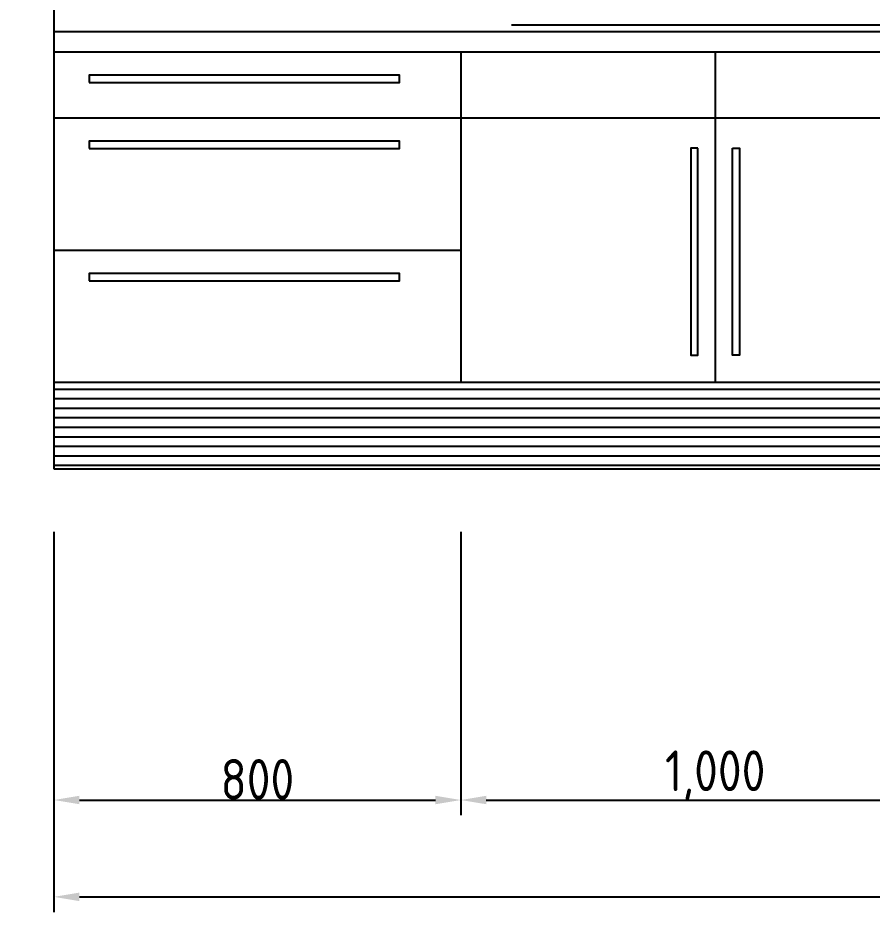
# Model space of a CAD drawing. Extents: x 0 to 79700, y -68 to 28499.
# Drawn here: x 71537 to 73216, y 3497 to 5256 of the extents above; entities that cross this region are included whole.
import ezdxf

# ---------------------------------------------------------------- set-up
doc = ezdxf.new("R2010")
doc.units = 0
doc.header["$LTSCALE"] = 50
doc.header["$MEASUREMENT"] = 0
doc.header["$PDMODE"] = 3
doc.layers.get('0').update_dxf_attribs({"linetype": 'CONTINUOUS'})
doc.layers.get('DEFPOINTS').update_dxf_attribs({"linetype": 'CONTINUOUS'})
for name, color, linetype in [('A5', 21, 'CONTINUOUS'), ('BASE', 2, 'CONTINUOUS'), ('V', 4, 'CONTINUOUS')]:
    doc.layers.add(name, color=color, linetype=linetype)
doc.styles.get("Standard").update_dxf_attribs({"font": 'architxt.shx'})
doc.dimstyles.new('STANDARD$0', dxfattribs={"dimscale": 0, "dimtxt": 80, "dimasz": 50, "dimexe": 30, "dimexo": 150, "dimtad": 3, "dimdec": 0, "dimdsep": 46, "dimlunit": 6, "dimtxsty": 'Standard', "dimcen": 80, "dimclrd": 254, "dimclre": 254, "dimadec": 0, "dimazin": 0, "dimtfac": 1, "dimtdec": 0, "dimtmove": 2, "dimatfit": 3, "dimfxl": 1, "dimtolj": 1, "dimtzin": 0, "dimarcsym": 0})

# ---------------------------------------------------------------- blocks, each defined once
blk = doc.blocks.new('*D459')
at = {"color": 254, "lineweight": -2, "transparency": 16777216}
for p, q in [((71457.8, 5229.4), (70530, 5229.4)), ((70560, 4419.4), (70560, 5179.4)), ((71457.8, 4369.4), (70530, 4369.4))]:
    blk.add_line(p, q, dxfattribs=at)
at = {"color": 254, "transparency": 16777216}
for points in [[(70551.7, 5179.4), (70568.3, 5179.4), (70560, 5229.4)], [(70551.7, 4419.4), (70568.3, 4419.4), (70560, 4369.4)]]:
    blk.add_solid(points, dxfattribs=at)
at = {"layer": 'DEFPOINTS', "color": 0, "transparency": 16777216}
for p in [(70560, 5229.4), (71607.8, 5229.4), (71607.8, 4369.4)]:
    blk.add_point(p, dxfattribs=at)
at = {"color": 0, "transparency": 16777216, "insert": (70519.4, 4799.4), "char_height": 80, "attachment_point": 5, "rotation": 90}
blk.add_mtext('\\A1;860', dxfattribs=at)
blk = doc.blocks.new('*D460')
at = {"color": 254, "lineweight": -2, "transparency": 16777216}
for p, q in [((71457.8, 5713.4), (70530, 5713.4)), ((70560, 5279.4), (70560, 5663.4)), ((71457.8, 5229.4), (70530, 5229.4))]:
    blk.add_line(p, q, dxfattribs=at)
at = {"color": 254, "transparency": 16777216}
for points in [[(70551.7, 5663.4), (70568.3, 5663.4), (70560, 5713.4)], [(70551.7, 5279.4), (70568.3, 5279.4), (70560, 5229.4)]]:
    blk.add_solid(points, dxfattribs=at)
at = {"layer": 'DEFPOINTS', "color": 0, "transparency": 16777216}
for p in [(70560, 5713.4), (71607.8, 5713.4), (71607.8, 5229.4)]:
    blk.add_point(p, dxfattribs=at)
at = {"color": 0, "transparency": 16777216, "insert": (70519.4, 5471.4), "char_height": 80, "attachment_point": 5, "rotation": 90}
blk.add_mtext('\\A1;484', dxfattribs=at)
blk = doc.blocks.new('*D468')
at = {"color": 254, "lineweight": -2, "transparency": 16777216}
for p, q in [((71607.8, 4245), (71607.8, 3687.9)), ((72407.8, 4245), (72407.8, 3687.9)), ((71657.8, 3717.9), (72357.8, 3717.9))]:
    blk.add_line(p, q, dxfattribs=at)
at = {"color": 254, "transparency": 16777216}
for points in [[(71657.8, 3726.2), (71657.8, 3709.6), (71607.8, 3717.9)], [(72357.8, 3726.2), (72357.8, 3709.6), (72407.8, 3717.9)]]:
    blk.add_solid(points, dxfattribs=at)
at = {"layer": 'DEFPOINTS', "color": 0, "transparency": 16777216}
for p in [(71607.8, 4395), (72407.8, 4395), (72407.8, 3717.9)]:
    blk.add_point(p, dxfattribs=at)
at = {"color": 0, "transparency": 16777216, "insert": (72007.8, 3758.5), "char_height": 80, "attachment_point": 5}
blk.add_mtext('\\A1;800', dxfattribs=at)
blk = doc.blocks.new('*D469')
at = {"color": 254, "lineweight": -2, "transparency": 16777216}
for p, q in [((72407.8, 4245), (72407.8, 3687.9)), ((73407.8, 4245), (73407.8, 3687.9)), ((72457.8, 3717.9), (73357.8, 3717.9))]:
    blk.add_line(p, q, dxfattribs=at)
at = {"color": 254, "transparency": 16777216}
for points in [[(72457.8, 3726.2), (72457.8, 3709.6), (72407.8, 3717.9)], [(73357.8, 3726.2), (73357.8, 3709.6), (73407.8, 3717.9)]]:
    blk.add_solid(points, dxfattribs=at)
at = {"layer": 'DEFPOINTS', "color": 0, "transparency": 16777216}
for p in [(72407.8, 4395), (73407.8, 4395), (73407.8, 3717.9)]:
    blk.add_point(p, dxfattribs=at)
at = {"color": 0, "transparency": 16777216, "insert": (72907.8, 3766.1), "char_height": 80, "attachment_point": 5}
blk.add_mtext('\\A1;1,000', dxfattribs=at)
blk = doc.blocks.new('*D476')
at = {"color": 254, "lineweight": -2, "transparency": 16777216}
for p, q in [((71607.8, 4075), (71607.8, 3497.5)), ((75992.8, 4075), (75992.8, 3497.5)), ((71657.8, 3527.5), (75942.8, 3527.5))]:
    blk.add_line(p, q, dxfattribs=at)
at = {"color": 254, "transparency": 16777216}
for points in [[(71657.8, 3535.8), (71657.8, 3519.1), (71607.8, 3527.5)], [(75942.8, 3535.8), (75942.8, 3519.1), (75992.8, 3527.5)]]:
    blk.add_solid(points, dxfattribs=at)
at = {"layer": 'DEFPOINTS', "color": 0, "transparency": 16777216}
for p in [(71607.8, 4225), (75992.8, 4225), (75992.8, 3527.5)]:
    blk.add_point(p, dxfattribs=at)
at = {"color": 0, "transparency": 16777216, "insert": (73800.3, 3575.7), "char_height": 80, "attachment_point": 5}
blk.add_mtext('\\A1;4,385', dxfattribs=at)

msp = doc.modelspace()

# ---------------------------------------------------------------- hatches: boundary and pattern name
at = {"layer": 'A5', "ltscale": 10}
h = msp.add_hatch(dxfattribs=at)
h.set_pattern_fill('ANSI31', color=256, scale=150, angle=315, style=0)
h.set_pattern_definition([(0, (105343.955, -7623.888), (5e-15, 18.75), [])])
h.paths.add_polyline_path([(71607.79279, 4539.41817), (71607.79279, 4369.41817), (74807.79279, 4369.41817), (74807.79279, 4539.41817)])

# ---------------------------------------------------------------- linework, layer by layer
at = {"ltscale": 10}
for p, q in [((71607.79279, 5229.41817), (74807.79279, 5229.41817)), ((71607.79279, 5189.41817), (74807.79279, 5189.41817)), ((72407.79279, 5189.41817), (72407.79279, 4539.41817)), ((72407.79279, 5189.41817), (72407.79279, 4539.41817)), ((72407.79279, 5189.41817), (72407.79279, 4539.41817)), ((72907.79279, 5189.41817), (72907.79279, 4539.41817)), ((71607.79279, 5059.41817), (73407.79279, 5059.41817)), ((71607.79279, 4799.41817), (72407.79279, 4799.41817)), ((71607.79279, 4539.41817), (74807.79279, 4539.41817))]:
    msp.add_line(p, q, dxfattribs=at)
at = {"layer": 'BASE'}
for points in [[(71676.9962, 5128.93722), (72287.10407, 5128.93722), (72287.10407, 5143.51875), (71676.9962, 5143.51875)], [(71676.9962, 4998.93722), (72287.10407, 4998.93722), (72287.10407, 5013.51875), (71676.9962, 5013.51875)], [(71676.9962, 4738.93722), (72287.10407, 4738.93722), (72287.10407, 4753.51875), (71676.9962, 4753.51875)]]:
    msp.add_lwpolyline(points, close=True, dxfattribs=at)
at = {"layer": 'BASE', "ltscale": 10}
for points in [[(72873.55467, 4999.52591), (72860.16209, 4999.52591), (72860.16209, 4592.67629), (72873.55467, 4592.67629)], [(72942.03091, 4999.52591), (72955.42348, 4999.52591), (72955.42348, 4592.67629), (72942.03091, 4592.67629)]]:
    msp.add_lwpolyline(points, close=True, dxfattribs=at)
at = {"layer": 'V', "ltscale": 10}
for p, q in [((71607.79279, 6519.41817), (71607.79279, 4369.41817)), ((72507.46971, 5242.42042), (73342.39109, 5242.42042)), ((71607.79279, 4369.41817), (75992.79279, 4369.41817))]:
    msp.add_line(p, q, dxfattribs=at)

# ---------------------------------------------------------------- dimensions: what is measured, and where the dimension line sits
at = {"ltscale": 10}
for base, p1, p2, picture, middle in [((70560.00892, 5713.41817), (71607.79279, 5229.41817), (71607.79279, 5713.41817), '*D460', (70519.38392, 5471.41817)), ((70560.00892, 5229.41817), (71607.79279, 4369.41817), (71607.79279, 5229.41817), '*D459', (70519.38392, 4799.41817))]:
    dim = msp.add_linear_dim(base=base, p1=p1, p2=p2, angle=90, dimstyle='STANDARD$0', override={"dimscale": 1}, dxfattribs=at)
    dim.commit()
    dim.dimension.update_dxf_attribs({"geometry": picture, "text_midpoint": middle})
for base, p1, p2, picture, middle in [((72407.79279, 3717.89139), (71607.79279, 4394.96124), (72407.79279, 4394.96124), '*D468', (72007.79279, 3758.51639)), ((73407.79279, 3717.89139), (72407.79279, 4394.96124), (73407.79279, 4394.96124), '*D469', (72907.79279, 3766.13544)), ((75992.79279, 3527.47088), (71607.79279, 4224.96124), (75992.79279, 4224.96124), '*D476', (73800.29279, 3575.71493))]:
    dim = msp.add_linear_dim(base=base, p1=p1, p2=p2, dimstyle='STANDARD$0', override={"dimscale": 1}, dxfattribs=at)
    dim.commit()
    dim.dimension.update_dxf_attribs({"geometry": picture, "text_midpoint": middle})

doc.saveas('drawing.dxf')
